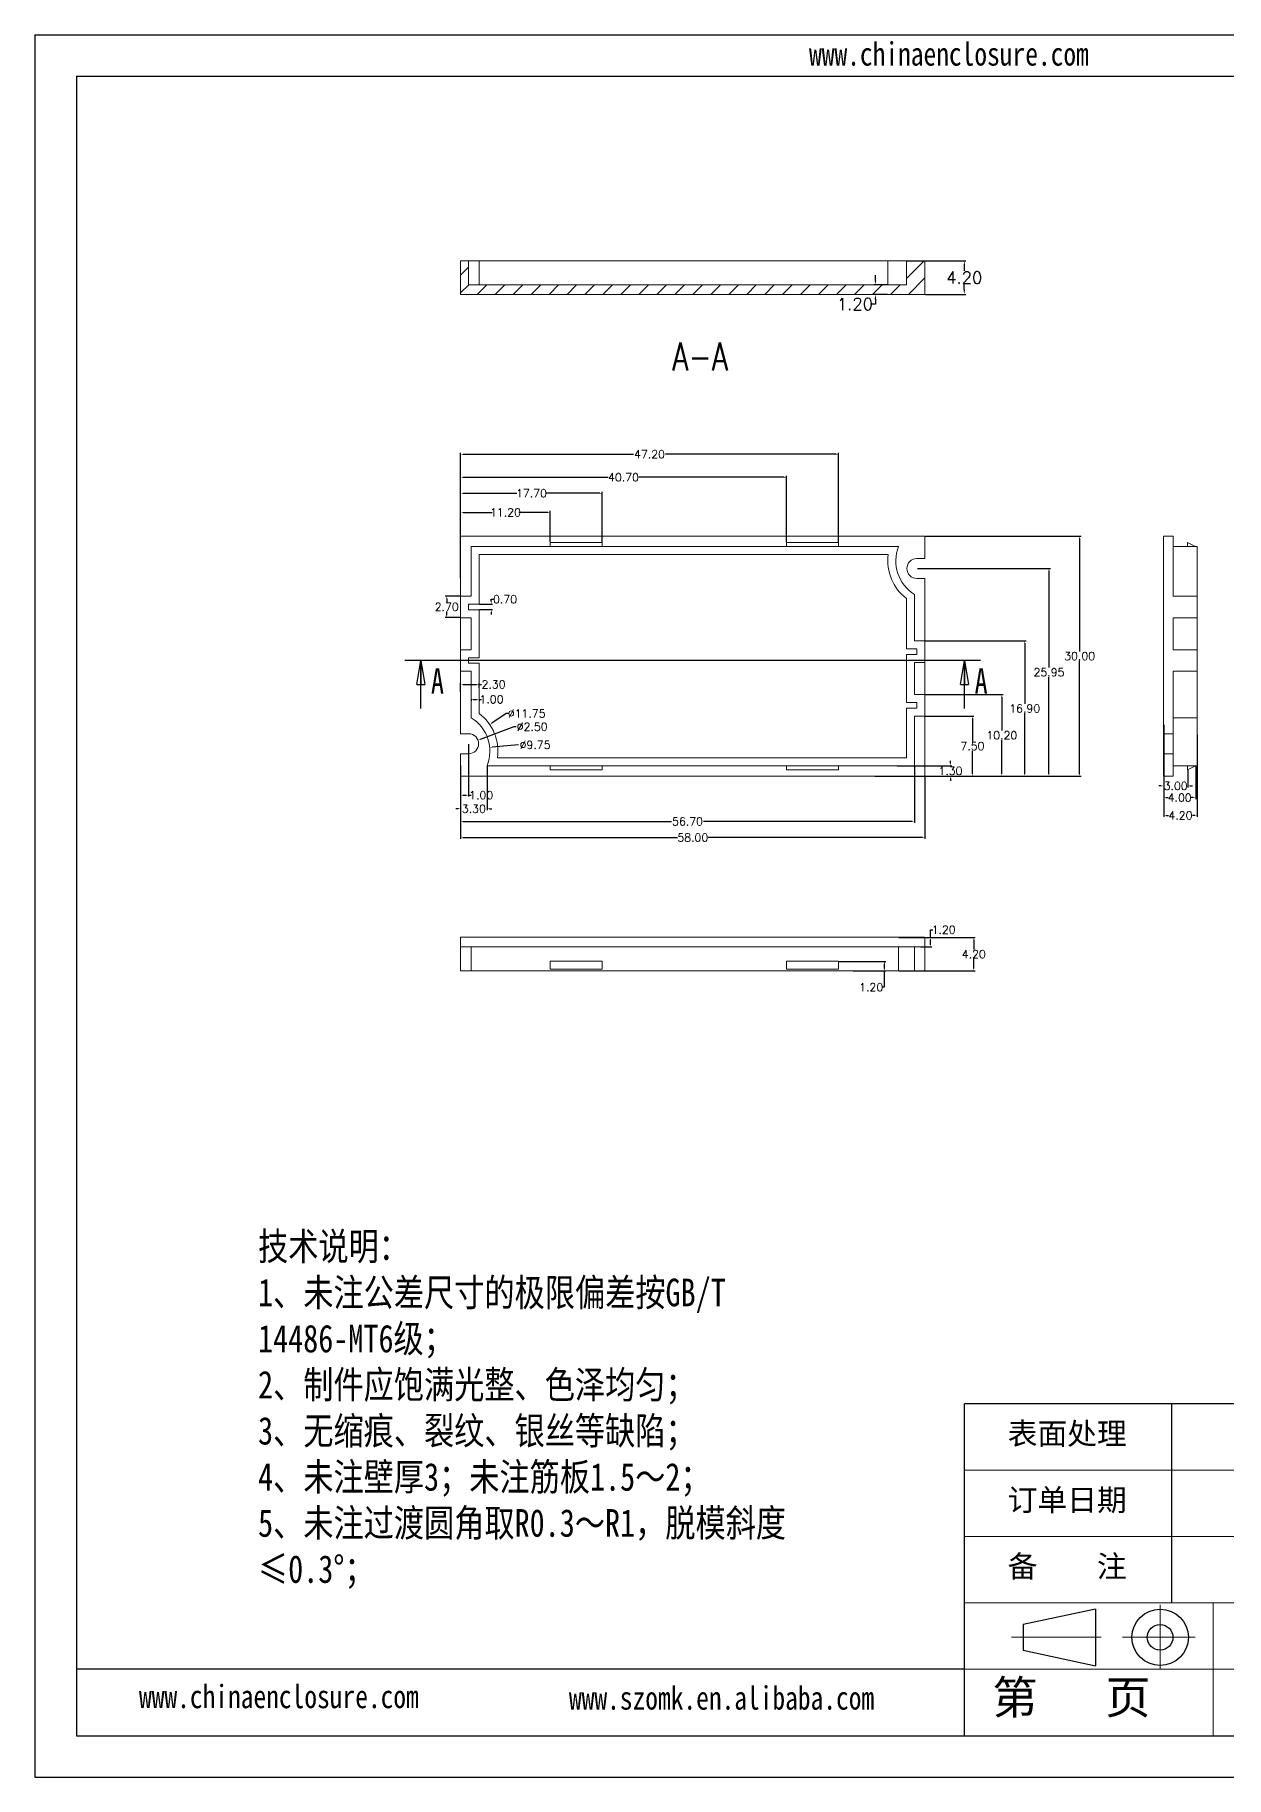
# Model space of a CAD drawing. Header units: inches. Extents: x 1696 to 2418, y 390 to 607.
# Drawn here: x 1696.1 to 1844.9, y 389.6 to 607.3 of the extents above; entities that cross this region are included whole.
import ezdxf

# ---------------------------------------------------------------- set-up
doc = ezdxf.new("R2010")
doc.units = ezdxf.units.IN
doc.header["$LTSCALE"] = 15
doc.linetypes.add('CENTER2', pattern=[28.575, 19.05, -3.175, 3.175, -3.175])
doc.linetypes.add('PHANTOM', pattern=[12.7, 6.35, -1.27, 1.27, -1.27, 1.27, -1.27])
doc.layers.add('文字', color=81, linetype='Continuous')
for name, color, linetype, lineweight in [('粗实线', 7, 'Continuous', 30), ('细实线', 3, 'Continuous', 9), ('细点划线', 2, 'CENTER2', 9)]:
    doc.layers.add(name, color=color, linetype=linetype, lineweight=lineweight)
doc.styles.add('SLDTEXTSTYLE0', font='TXT', dxfattribs={"width": 0.75})
doc.styles.add('SLDTEXTSTYLE3', font='TXT', dxfattribs={"width": 0.75, "bigfont": 'bigfont'})
doc.styles.get("Standard").update_dxf_attribs({"font": 'txt', "bigfont": 'gbcbig.shx'})
doc.styles.add('宋体', font='', dxfattribs={"width": 0.8, "height": 3.5})
doc.styles.get('宋体').set_extended_font_data('SimSun')
doc.dimstyles.new('1.5', dxfattribs={"dimtxt": 1, "dimasz": 0.3, "dimexe": 0.18, "dimexo": 0.0625, "dimgap": 0.09, "dimtad": 0, "dimtih": 1, "dimtoh": 1, "dimzin": 0, "dimdsep": 46, "dimtxsty": 'Standard', "dimcen": 0, "dimadec": 0, "dimazin": 2, "dimtfac": 1, "dimtofl": 0, "dimtmove": 0, "dimatfit": 3, "dimfxl": 1, "dimtolj": 1, "dimtzin": 0, "dimarcsym": 0})
doc.dimstyles.new('2', dxfattribs={"dimtxt": 1.5, "dimasz": 0.6, "dimexe": 0.18, "dimexo": 0.0625, "dimgap": 0.09, "dimtad": 0, "dimtih": 1, "dimtoh": 1, "dimzin": 0, "dimdsep": 46, "dimtxsty": 'Standard', "dimcen": 0, "dimadec": 0, "dimazin": 2, "dimtfac": 1, "dimtofl": 0, "dimtmove": 0, "dimatfit": 3, "dimfxl": 1, "dimtolj": 1, "dimtzin": 0, "dimarcsym": 0})

# ---------------------------------------------------------------- blocks, each defined once
blk = doc.blocks.new('_CLOSED')
at = {"color": 0, "linetype": 'ByBlock', "lineweight": -2}
for p, q in [((-1, 0.166667), (0, 0)), ((-1, 0.166667), (-1, -0.166667)), ((0, 0), (-1, -0.166667)), ((0, 0), (-1, 0))]:
    blk.add_line(p, q, dxfattribs=at)
blk = doc.blocks.new('*D453')
at = {"color": 0, "lineweight": -2}
for p, q in [((1805.01, 579.1), (1812.35, 579.1)), ((1812.17, 578.5), (1812.17, 577.84)), ((1807.31, 574.9), (1812.35, 574.9)), ((1812.17, 575.5), (1812.17, 576.16))]:
    blk.add_line(p, q, dxfattribs=at)
at = {"color": 0}
for points in [[(1812.07, 578.5), (1812.27, 578.5), (1812.17, 579.1)], [(1812.07, 575.5), (1812.27, 575.5), (1812.17, 574.9)]]:
    blk.add_solid(points, dxfattribs=at)
at = {"layer": 'Defpoints', "color": 0}
for p in [(1804.95, 579.1), (1812.17, 579.1), (1807.25, 574.9)]:
    blk.add_point(p, dxfattribs=at)
at = {"color": 0, "insert": (1812.17, 577), "char_height": 1.5, "attachment_point": 5}
blk.add_mtext('\\A1;4.20', dxfattribs=at)
blk = doc.blocks.new('*D454')
at = {"color": 0, "lineweight": -2}
for p, q in [((1801.07, 576.7), (1801.07, 577.3)), ((1802.56, 576.1), (1800.89, 576.1)), ((1802.56, 574.9), (1800.89, 574.9)), ((1801.07, 573.7), (1800.47, 573.7)), ((1801.07, 574.3), (1801.07, 573.7))]:
    blk.add_line(p, q, dxfattribs=at)
at = {"color": 0}
for points in [[(1800.97, 576.7), (1801.17, 576.7), (1801.07, 576.1)], [(1800.97, 574.3), (1801.17, 574.3), (1801.07, 574.9)]]:
    blk.add_solid(points, dxfattribs=at)
at = {"layer": 'Defpoints', "color": 0}
for p in [(1801.07, 574.9), (1802.62, 576.1), (1802.62, 574.9)]:
    blk.add_point(p, dxfattribs=at)
at = {"color": 0, "insert": (1798.51, 573.7), "char_height": 1.5, "attachment_point": 5}
blk.add_mtext('\\A1;1.20', dxfattribs=at)
blk = doc.blocks.new('*D456')
at = {"color": 0, "lineweight": -2}
for p, q in [((1749.25, 544.77), (1749.25, 547.84)), ((1749.55, 547.66), (1753.18, 547.66)), ((1760.15, 547.66), (1756.52, 547.66)), ((1760.45, 543.97), (1760.45, 547.84))]:
    blk.add_line(p, q, dxfattribs=at)
at = {"color": 0}
for points in [[(1749.55, 547.71), (1749.55, 547.61), (1749.25, 547.66)], [(1760.15, 547.71), (1760.15, 547.61), (1760.45, 547.66)]]:
    blk.add_solid(points, dxfattribs=at)
at = {"layer": 'Defpoints', "color": 0}
for p in [(1760.45, 547.66), (1749.25, 544.71), (1760.45, 543.91)]:
    blk.add_point(p, dxfattribs=at)
at = {"color": 0, "insert": (1754.85, 547.66), "char_height": 1, "attachment_point": 5}
blk.add_mtext('\\A1;11.20', dxfattribs=at)
blk = doc.blocks.new('*D457')
at = {"color": 0, "lineweight": -2}
for p, q in [((1749.25, 542.97), (1749.25, 550.24)), ((1749.55, 550.06), (1756.26, 550.06)), ((1766.65, 550.06), (1759.94, 550.06)), ((1766.95, 543.97), (1766.95, 550.24))]:
    blk.add_line(p, q, dxfattribs=at)
at = {"color": 0}
for points in [[(1749.55, 550.11), (1749.55, 550.01), (1749.25, 550.06)], [(1766.65, 550.11), (1766.65, 550.01), (1766.95, 550.06)]]:
    blk.add_solid(points, dxfattribs=at)
at = {"layer": 'Defpoints', "color": 0}
for p in [(1749.25, 550.06), (1749.25, 542.91), (1766.95, 543.91)]:
    blk.add_point(p, dxfattribs=at)
at = {"color": 0, "insert": (1758.1, 550.06), "char_height": 1, "attachment_point": 5}
blk.add_mtext('\\A1;17.70', dxfattribs=at)
blk = doc.blocks.new('*D458')
at = {"color": 0, "lineweight": -2}
for p, q in [((1749.25, 542.97), (1749.25, 552.23)), ((1749.55, 552.05), (1767.68, 552.05)), ((1789.65, 552.05), (1771.52, 552.05)), ((1789.95, 543.97), (1789.95, 552.23))]:
    blk.add_line(p, q, dxfattribs=at)
at = {"color": 0}
for points in [[(1749.55, 552.1), (1749.55, 552), (1749.25, 552.05)], [(1789.65, 552.1), (1789.65, 552), (1789.95, 552.05)]]:
    blk.add_solid(points, dxfattribs=at)
at = {"layer": 'Defpoints', "color": 0}
for p in [(1789.95, 552.05), (1749.25, 542.91), (1789.95, 543.91)]:
    blk.add_point(p, dxfattribs=at)
at = {"color": 0, "insert": (1769.6, 552.05), "char_height": 1, "attachment_point": 5}
blk.add_mtext('\\A1;40.70', dxfattribs=at)
blk = doc.blocks.new('*D459')
at = {"color": 0, "lineweight": -2}
for p, q in [((1749.25, 539.44), (1749.25, 555.11)), ((1749.55, 554.93), (1770.84, 554.93)), ((1796.15, 554.93), (1774.86, 554.93)), ((1796.45, 543.97), (1796.45, 555.11))]:
    blk.add_line(p, q, dxfattribs=at)
at = {"color": 0}
for points in [[(1749.55, 554.98), (1749.55, 554.88), (1749.25, 554.93)], [(1796.15, 554.98), (1796.15, 554.88), (1796.45, 554.93)]]:
    blk.add_solid(points, dxfattribs=at)
at = {"layer": 'Defpoints', "color": 0}
for p in [(1749.25, 554.93), (1796.45, 543.91), (1749.25, 539.38)]:
    blk.add_point(p, dxfattribs=at)
at = {"color": 0, "insert": (1772.85, 554.93), "char_height": 1, "attachment_point": 5}
blk.add_mtext('\\A1;47.20', dxfattribs=at)
blk = doc.blocks.new('*D460')
at = {"color": 0, "lineweight": -2}
for p, q in [((1750.25, 518.69), (1750.25, 512.15)), ((1749.25, 514.64), (1749.25, 512.15)), ((1749.55, 512.33), (1749.95, 512.33)), ((1750.25, 512.33), (1750.55, 512.33))]:
    blk.add_line(p, q, dxfattribs=at)
at = {"color": 0}
for points in [[(1749.55, 512.38), (1749.55, 512.28), (1749.25, 512.33)], [(1749.95, 512.38), (1749.95, 512.28), (1750.25, 512.33)]]:
    blk.add_solid(points, dxfattribs=at)
at = {"layer": 'Defpoints', "color": 0}
for p in [(1750.25, 518.76), (1749.25, 514.71), (1750.25, 512.33)]:
    blk.add_point(p, dxfattribs=at)
at = {"color": 0, "insert": (1751.81, 512.33), "char_height": 1, "attachment_point": 5}
blk.add_mtext('\\A1;1.00', dxfattribs=at)
blk = doc.blocks.new('*D461')
at = {"color": 0, "lineweight": -2}
for p, q in [((1749.25, 516.04), (1749.25, 510.45)), ((1752.55, 515.94), (1752.55, 510.45)), ((1748.95, 510.63), (1748.65, 510.63)), ((1752.85, 510.63), (1753.15, 510.63))]:
    blk.add_line(p, q, dxfattribs=at)
at = {"color": 0}
for points in [[(1748.95, 510.68), (1748.95, 510.58), (1749.25, 510.63)], [(1752.85, 510.68), (1752.85, 510.58), (1752.55, 510.63)]]:
    blk.add_solid(points, dxfattribs=at)
at = {"layer": 'Defpoints', "color": 0}
for p in [(1749.25, 516.11), (1752.55, 516.01), (1752.55, 510.63)]:
    blk.add_point(p, dxfattribs=at)
at = {"color": 0, "insert": (1750.9, 510.63), "char_height": 1, "attachment_point": 5}
blk.add_mtext('\\A1;3.30', dxfattribs=at)
blk = doc.blocks.new('*D462')
at = {"color": 0, "lineweight": -2}
for p, q in [((1749.25, 515.98), (1749.25, 508.86)), ((1805.95, 515.94), (1805.95, 508.86)), ((1749.55, 509.04), (1775.59, 509.04)), ((1805.65, 509.04), (1779.61, 509.04))]:
    blk.add_line(p, q, dxfattribs=at)
at = {"color": 0}
for points in [[(1749.55, 509.09), (1749.55, 508.99), (1749.25, 509.04)], [(1805.65, 509.09), (1805.65, 508.99), (1805.95, 509.04)]]:
    blk.add_solid(points, dxfattribs=at)
at = {"layer": 'Defpoints', "color": 0}
for p in [(1749.25, 516.04), (1805.95, 516.01), (1805.95, 509.04)]:
    blk.add_point(p, dxfattribs=at)
at = {"color": 0, "insert": (1777.6, 509.04), "char_height": 1, "attachment_point": 5}
blk.add_mtext('\\A1;56.70', dxfattribs=at)
blk = doc.blocks.new('*D463')
at = {"color": 0, "lineweight": -2}
for p, q in [((1749.25, 516.04), (1749.25, 506.85)), ((1807.25, 514.64), (1807.25, 506.85)), ((1749.55, 507.03), (1776.33, 507.03)), ((1806.95, 507.03), (1780.17, 507.03))]:
    blk.add_line(p, q, dxfattribs=at)
at = {"color": 0}
for points in [[(1749.55, 507.08), (1749.55, 506.98), (1749.25, 507.03)], [(1806.95, 507.08), (1806.95, 506.98), (1807.25, 507.03)]]:
    blk.add_solid(points, dxfattribs=at)
at = {"layer": 'Defpoints', "color": 0}
for p in [(1749.25, 516.11), (1807.25, 514.71), (1749.25, 507.03)]:
    blk.add_point(p, dxfattribs=at)
at = {"color": 0, "insert": (1778.25, 507.03), "char_height": 1, "attachment_point": 5}
blk.add_mtext('\\A1;58.00', dxfattribs=at)
blk = doc.blocks.new('*D464')
at = {"color": 0, "lineweight": -2}
for p, q in [((1750.55, 524.32), (1750.55, 524.12)), ((1750.85, 524.3), (1751.25, 524.3)), ((1751.55, 524.32), (1751.55, 524.12)), ((1751.55, 524.3), (1751.85, 524.3))]:
    blk.add_line(p, q, dxfattribs=at)
at = {"color": 0}
for points in [[(1750.85, 524.35), (1750.85, 524.25), (1750.55, 524.3)], [(1751.25, 524.35), (1751.25, 524.25), (1751.55, 524.3)]]:
    blk.add_solid(points, dxfattribs=at)
at = {"layer": 'Defpoints', "color": 0}
for p in [(1750.55, 524.38), (1751.55, 524.38), (1751.55, 524.3)]:
    blk.add_point(p, dxfattribs=at)
at = {"color": 0, "insert": (1753.11, 524.3), "char_height": 1, "attachment_point": 5}
blk.add_mtext('\\A1;1.00', dxfattribs=at)
blk = doc.blocks.new('*D465')
at = {"color": 0, "lineweight": -2}
for p, q in [((1749.25, 525.25), (1749.25, 526.35)), ((1749.55, 526.17), (1751.25, 526.17)), ((1751.55, 525.73), (1751.55, 526.35)), ((1751.55, 526.17), (1751.85, 526.17))]:
    blk.add_line(p, q, dxfattribs=at)
at = {"color": 0}
for points in [[(1749.55, 526.22), (1749.55, 526.12), (1749.25, 526.17)], [(1751.25, 526.22), (1751.25, 526.12), (1751.55, 526.17)]]:
    blk.add_solid(points, dxfattribs=at)
at = {"layer": 'Defpoints', "color": 0}
for p in [(1749.25, 525.19), (1751.55, 526.17), (1751.55, 525.67)]:
    blk.add_point(p, dxfattribs=at)
at = {"color": 0, "insert": (1753.36, 526.17), "char_height": 1, "attachment_point": 5}
blk.add_mtext('\\A1;2.30', dxfattribs=at)
blk = doc.blocks.new('*D467')
at = {"color": 0, "lineweight": -2}
for p, q in [((1751.61, 536.21), (1753.25, 536.21)), ((1753.07, 536.51), (1753.07, 536.81)), ((1753.07, 536.81), (1753.37, 536.81)), ((1751.61, 535.51), (1753.25, 535.51)), ((1753.07, 535.21), (1753.07, 534.91))]:
    blk.add_line(p, q, dxfattribs=at)
at = {"color": 0}
for points in [[(1753.02, 536.51), (1753.12, 536.51), (1753.07, 536.21)], [(1753.02, 535.21), (1753.12, 535.21), (1753.07, 535.51)]]:
    blk.add_solid(points, dxfattribs=at)
at = {"layer": 'Defpoints', "color": 0}
for p in [(1751.55, 536.21), (1753.07, 536.21), (1751.55, 535.51)]:
    blk.add_point(p, dxfattribs=at)
at = {"color": 0, "insert": (1754.8, 536.81), "char_height": 1, "attachment_point": 5}
blk.add_mtext('\\A1;0.70', dxfattribs=at)
blk = doc.blocks.new('*D468')
at = {"color": 0, "lineweight": -2}
for p, q in [((1749.19, 537.21), (1747.33, 537.21)), ((1747.51, 536.91), (1747.51, 536.45)), ((1749.19, 534.51), (1747.33, 534.51)), ((1747.51, 534.81), (1747.51, 535.27))]:
    blk.add_line(p, q, dxfattribs=at)
at = {"color": 0}
for points in [[(1747.46, 536.91), (1747.56, 536.91), (1747.51, 537.21)], [(1747.46, 534.81), (1747.56, 534.81), (1747.51, 534.51)]]:
    blk.add_solid(points, dxfattribs=at)
at = {"layer": 'Defpoints', "color": 0}
for p in [(1747.51, 537.21), (1749.25, 537.21), (1749.25, 534.51)]:
    blk.add_point(p, dxfattribs=at)
at = {"color": 0, "insert": (1747.51, 535.86), "char_height": 1, "attachment_point": 5}
blk.add_mtext('\\A1;2.70', dxfattribs=at)
blk = doc.blocks.new('*D469')
at = {"color": 0, "lineweight": -2}
for p, q in [((1810.44, 516.31), (1810.44, 516.61)), ((1803.78, 516.01), (1810.62, 516.01)), ((1803.78, 514.71), (1810.62, 514.71)), ((1810.44, 514.41), (1810.44, 514.11))]:
    blk.add_line(p, q, dxfattribs=at)
at = {"color": 0}
for points in [[(1810.39, 516.31), (1810.49, 516.31), (1810.44, 516.01)], [(1810.39, 514.41), (1810.49, 514.41), (1810.44, 514.71)]]:
    blk.add_solid(points, dxfattribs=at)
at = {"layer": 'Defpoints', "color": 0}
for p in [(1803.72, 516.01), (1803.72, 514.71), (1810.44, 516.01)]:
    blk.add_point(p, dxfattribs=at)
at = {"color": 0, "insert": (1810.44, 515.36), "char_height": 1, "attachment_point": 5}
blk.add_mtext('\\A1;1.30', dxfattribs=at)
blk = doc.blocks.new('*D470')
at = {"color": 0, "lineweight": -2}
for p, q in [((1807.31, 522.21), (1813.37, 522.21)), ((1813.19, 521.91), (1813.19, 519.05)), ((1813.19, 515.01), (1813.19, 517.87)), ((1802.1, 514.71), (1813.37, 514.71))]:
    blk.add_line(p, q, dxfattribs=at)
at = {"color": 0}
for points in [[(1813.14, 521.91), (1813.24, 521.91), (1813.19, 522.21)], [(1813.14, 515.01), (1813.24, 515.01), (1813.19, 514.71)]]:
    blk.add_solid(points, dxfattribs=at)
at = {"layer": 'Defpoints', "color": 0}
for p in [(1807.25, 522.21), (1813.19, 522.21), (1802.04, 514.71)]:
    blk.add_point(p, dxfattribs=at)
at = {"color": 0, "insert": (1813.19, 518.46), "char_height": 1, "attachment_point": 5}
blk.add_mtext('\\A1;7.50', dxfattribs=at)
blk = doc.blocks.new('*D471')
at = {"color": 0, "lineweight": -2}
for p, q in [((1807.31, 524.91), (1817.04, 524.91)), ((1816.86, 524.61), (1816.86, 520.4)), ((1816.86, 515.01), (1816.86, 519.22)), ((1800.98, 514.71), (1817.04, 514.71))]:
    blk.add_line(p, q, dxfattribs=at)
at = {"color": 0}
for points in [[(1816.81, 524.61), (1816.91, 524.61), (1816.86, 524.91)], [(1816.81, 515.01), (1816.91, 515.01), (1816.86, 514.71)]]:
    blk.add_solid(points, dxfattribs=at)
at = {"layer": 'Defpoints', "color": 0}
for p in [(1807.25, 524.91), (1816.86, 524.91), (1800.92, 514.71)]:
    blk.add_point(p, dxfattribs=at)
at = {"color": 0, "insert": (1816.86, 519.81), "char_height": 1, "attachment_point": 5}
blk.add_mtext('\\A1;10.20', dxfattribs=at)
blk = doc.blocks.new('*D472')
at = {"color": 0, "lineweight": -2}
for p, q in [((1807.31, 531.61), (1819.9, 531.61)), ((1819.72, 531.31), (1819.72, 523.75)), ((1819.72, 515.01), (1819.72, 522.57)), ((1800.98, 514.71), (1819.9, 514.71))]:
    blk.add_line(p, q, dxfattribs=at)
at = {"color": 0}
for points in [[(1819.67, 531.31), (1819.77, 531.31), (1819.72, 531.61)], [(1819.67, 515.01), (1819.77, 515.01), (1819.72, 514.71)]]:
    blk.add_solid(points, dxfattribs=at)
at = {"layer": 'Defpoints', "color": 0}
for p in [(1807.25, 531.61), (1819.72, 531.61), (1800.92, 514.71)]:
    blk.add_point(p, dxfattribs=at)
at = {"color": 0, "insert": (1819.72, 523.16), "char_height": 1, "attachment_point": 5}
blk.add_mtext('\\A1;16.90', dxfattribs=at)
blk = doc.blocks.new('*D473')
at = {"color": 0, "lineweight": -2}
for p, q in [((1806.31, 540.66), (1822.93, 540.66)), ((1822.75, 540.36), (1822.75, 528.27)), ((1822.75, 515.01), (1822.75, 527.09)), ((1801.04, 514.71), (1822.93, 514.71))]:
    blk.add_line(p, q, dxfattribs=at)
at = {"color": 0}
for points in [[(1822.7, 540.36), (1822.8, 540.36), (1822.75, 540.66)], [(1822.7, 515.01), (1822.8, 515.01), (1822.75, 514.71)]]:
    blk.add_solid(points, dxfattribs=at)
at = {"layer": 'Defpoints', "color": 0}
for p in [(1806.25, 540.66), (1822.75, 540.66), (1800.98, 514.71)]:
    blk.add_point(p, dxfattribs=at)
at = {"color": 0, "insert": (1822.75, 527.68), "char_height": 1, "attachment_point": 5}
blk.add_mtext('\\A1;25.95', dxfattribs=at)
blk = doc.blocks.new('*D474')
at = {"color": 0, "lineweight": -2}
for p, q in [((1807.31, 544.71), (1826.76, 544.71)), ((1826.58, 544.41), (1826.58, 530.3)), ((1826.58, 515.01), (1826.58, 529.12)), ((1800.98, 514.71), (1826.76, 514.71))]:
    blk.add_line(p, q, dxfattribs=at)
at = {"color": 0}
for points in [[(1826.53, 544.41), (1826.63, 544.41), (1826.58, 544.71)], [(1826.53, 515.01), (1826.63, 515.01), (1826.58, 514.71)]]:
    blk.add_solid(points, dxfattribs=at)
at = {"layer": 'Defpoints', "color": 0}
for p in [(1807.25, 544.71), (1826.58, 544.71), (1800.92, 514.71)]:
    blk.add_point(p, dxfattribs=at)
at = {"color": 0, "insert": (1826.58, 529.71), "char_height": 1, "attachment_point": 5}
blk.add_mtext('\\A1;30.00', dxfattribs=at)
blk = doc.blocks.new('*D475')
at = {"color": 0, "lineweight": -2}
for p, q in [((1755.88, 520.88), (1751.7, 519.3)), ((1756.18, 520.88), (1755.88, 520.88))]:
    blk.add_line(p, q, dxfattribs=at)
at = {"color": 0}
blk.add_solid([(1751.68, 519.35), (1751.72, 519.26), (1751.42, 519.2)], dxfattribs=at)
at = {"layer": 'Defpoints', "color": 0}
for p in [(1749.08, 518.31), (1751.42, 519.2)]:
    blk.add_point(p, dxfattribs=at)
at = {"color": 0, "insert": (1758.19, 520.88), "char_height": 1, "attachment_point": 5}
blk.add_mtext('\\A1;∅2.50', dxfattribs=at)
blk = doc.blocks.new('*D476')
at = {"color": 0, "lineweight": -2}
for p, q in [((1754.94, 522.53), (1753.14, 521.31)), ((1755.24, 522.53), (1754.94, 522.53))]:
    blk.add_line(p, q, dxfattribs=at)
at = {"color": 0}
blk.add_solid([(1753.11, 521.35), (1753.16, 521.26), (1752.89, 521.14)], dxfattribs=at)
at = {"layer": 'Defpoints', "color": 0}
for p in [(1752.89, 521.14), (1743.17, 514.53)]:
    blk.add_point(p, dxfattribs=at)
at = {"color": 0, "insert": (1757.5, 522.53), "char_height": 1, "attachment_point": 5}
blk.add_mtext('\\A1;∅11.75', dxfattribs=at)
blk = doc.blocks.new('*D477')
at = {"color": 0, "lineweight": -2}
blk.add_line((1756.46, 518.61), (1753.18, 518.31), dxfattribs=at)
at = {"color": 0}
blk.add_solid([(1753.18, 518.35), (1753.19, 518.26), (1752.88, 518.28)], dxfattribs=at)
at = {"layer": 'Defpoints', "color": 0}
for p in [(1752.88, 518.28), (1743.17, 517.39)]:
    blk.add_point(p, dxfattribs=at)
at = {"color": 0, "insert": (1758.55, 518.61), "char_height": 1, "attachment_point": 5}
blk.add_mtext('\\A1;∅9.75', dxfattribs=at)
blk = doc.blocks.new('*D478')
at = {"color": 0, "lineweight": -2}
for p, q in [((1837.08, 514.64), (1837.08, 513.3)), ((1840.08, 515.44), (1840.08, 513.3)), ((1836.78, 513.48), (1836.48, 513.48)), ((1840.38, 513.48), (1840.68, 513.48))]:
    blk.add_line(p, q, dxfattribs=at)
at = {"color": 0}
for points in [[(1836.78, 513.53), (1836.78, 513.43), (1837.08, 513.48)], [(1840.38, 513.53), (1840.38, 513.43), (1840.08, 513.48)]]:
    blk.add_solid(points, dxfattribs=at)
at = {"layer": 'Defpoints', "color": 0}
for p in [(1837.08, 514.71), (1840.08, 515.51), (1840.08, 513.48)]:
    blk.add_point(p, dxfattribs=at)
at = {"color": 0, "insert": (1838.58, 513.48), "char_height": 1, "attachment_point": 5}
blk.add_mtext('\\A1;3.00', dxfattribs=at)
blk = doc.blocks.new('*D479')
at = {"color": 0, "lineweight": -2}
for p, q in [((1837.08, 515.46), (1837.08, 511.84)), ((1841.08, 515.94), (1841.08, 511.84)), ((1837.38, 512.02), (1837.65, 512.02)), ((1840.78, 512.02), (1840.5, 512.02))]:
    blk.add_line(p, q, dxfattribs=at)
at = {"color": 0}
for points in [[(1837.38, 512.07), (1837.38, 511.97), (1837.08, 512.02)], [(1840.78, 512.07), (1840.78, 511.97), (1841.08, 512.02)]]:
    blk.add_solid(points, dxfattribs=at)
at = {"layer": 'Defpoints', "color": 0}
for p in [(1837.08, 515.53), (1841.08, 516.01), (1841.08, 512.02)]:
    blk.add_point(p, dxfattribs=at)
at = {"color": 0, "insert": (1839.08, 512.02), "char_height": 1, "attachment_point": 5}
blk.add_mtext('\\A1;4.00', dxfattribs=at)
blk = doc.blocks.new('*D480')
at = {"color": 0, "lineweight": -2}
for p, q in [((1837.08, 521.11), (1837.08, 509.61)), ((1841.28, 519.88), (1841.28, 509.61)), ((1837.38, 509.79), (1837.67, 509.79)), ((1840.98, 509.79), (1840.68, 509.79))]:
    blk.add_line(p, q, dxfattribs=at)
at = {"color": 0}
for points in [[(1837.38, 509.84), (1837.38, 509.74), (1837.08, 509.79)], [(1840.98, 509.84), (1840.98, 509.74), (1841.28, 509.79)]]:
    blk.add_solid(points, dxfattribs=at)
at = {"layer": 'Defpoints', "color": 0}
for p in [(1837.08, 521.17), (1841.28, 519.94), (1841.28, 509.79)]:
    blk.add_point(p, dxfattribs=at)
at = {"color": 0, "insert": (1839.18, 509.79), "char_height": 1, "attachment_point": 5}
blk.add_mtext('\\A1;4.20', dxfattribs=at)
blk = doc.blocks.new('*D486')
at = {"color": 0, "lineweight": -2}
for p, q in [((1796.51, 491.56), (1802.36, 491.56)), ((1798.28, 490.36), (1802.36, 490.36)), ((1802.18, 491.26), (1802.18, 490.66)), ((1802.18, 490.36), (1802.18, 488.33)), ((1802.18, 488.33), (1801.88, 488.33))]:
    blk.add_line(p, q, dxfattribs=at)
at = {"color": 0}
for points in [[(1802.13, 491.26), (1802.23, 491.26), (1802.18, 491.56)], [(1802.13, 490.66), (1802.23, 490.66), (1802.18, 490.36)]]:
    blk.add_solid(points, dxfattribs=at)
at = {"layer": 'Defpoints', "color": 0}
for p in [(1796.45, 491.56), (1798.21, 490.36), (1802.18, 490.36)]:
    blk.add_point(p, dxfattribs=at)
at = {"color": 0, "insert": (1800.54, 488.33), "char_height": 1, "attachment_point": 5}
blk.add_mtext('\\A1;1.20', dxfattribs=at)
blk = doc.blocks.new('*D487')
at = {"color": 0, "lineweight": -2}
for p, q in [((1804.01, 494.56), (1813.54, 494.56)), ((1813.36, 494.26), (1813.36, 493.05)), ((1804.01, 490.36), (1813.54, 490.36)), ((1813.36, 490.66), (1813.36, 491.87))]:
    blk.add_line(p, q, dxfattribs=at)
at = {"color": 0}
for points in [[(1813.31, 494.26), (1813.41, 494.26), (1813.36, 494.56)], [(1813.31, 490.66), (1813.41, 490.66), (1813.36, 490.36)]]:
    blk.add_solid(points, dxfattribs=at)
at = {"layer": 'Defpoints', "color": 0}
for p in [(1803.95, 494.56), (1813.36, 494.56), (1803.95, 490.36)]:
    blk.add_point(p, dxfattribs=at)
at = {"color": 0, "insert": (1813.36, 492.46), "char_height": 1, "attachment_point": 5}
blk.add_mtext('\\A1;4.20', dxfattribs=at)
blk = doc.blocks.new('*D488')
at = {"color": 0, "lineweight": -2}
for p, q in [((1807.31, 494.56), (1808.13, 494.56)), ((1807.95, 494.56), (1807.95, 495.51)), ((1807.95, 495.51), (1808.25, 495.51)), ((1807.95, 493.66), (1807.95, 494.26)), ((1806.73, 493.36), (1808.13, 493.36))]:
    blk.add_line(p, q, dxfattribs=at)
at = {"color": 0}
for points in [[(1807.9, 494.26), (1808, 494.26), (1807.95, 494.56)], [(1807.9, 493.66), (1808, 493.66), (1807.95, 493.36)]]:
    blk.add_solid(points, dxfattribs=at)
at = {"layer": 'Defpoints', "color": 0}
for p in [(1807.25, 494.56), (1807.95, 494.56), (1806.66, 493.36)]:
    blk.add_point(p, dxfattribs=at)
at = {"color": 0, "insert": (1809.59, 495.51), "char_height": 1, "attachment_point": 5}
blk.add_mtext('\\A1;1.20', dxfattribs=at)

msp = doc.modelspace()

# ---------------------------------------------------------------- hatches: boundary and pattern name
at = {"linetype": 'Continuous', "lineweight": 0}
h = msp.add_hatch(dxfattribs=at)
h.set_pattern_fill('ANSI31', color=4, scale=0.5, style=0)
h.paths.add_polyline_path([(1749.251, 574.901), (1807.251, 574.901), (1807.251, 579.101), (1804.951, 579.101), (1804.951, 576.101), (1750.251, 576.101), (1750.251, 579.101), (1749.251, 579.101)], flags=0)

# ---------------------------------------------------------------- linework, layer by layer
for p, q in [((1696.057, 607.341), (2003.987, 607.341)), ((1696.057, 607.341), (1696.057, 389.613)), ((1701.241, 602.157), (1998.803, 602.157)), ((1701.241, 602.157), (1701.241, 394.797)), ((1874.387, 436.269), (1812.179, 436.269)), ((1812.179, 394.797), (1812.179, 436.269)), ((1838.099, 411.386), (1838.099, 436.269)), ((1812.179, 403.092), (1701.241, 403.092)), ((1701.241, 394.797), (1998.803, 394.797)), ((1696.057, 389.613), (2003.987, 389.613))]:
    msp.add_line(p, q)
at = {"color": 7, "linetype": 'Continuous', "lineweight": 15}
for p, q in [((1749.251, 579.101), (1749.251, 574.901)), ((1749.251, 579.101), (1750.251, 579.101)), ((1750.251, 576.101), (1750.251, 579.101)), ((1751.551, 579.101), (1750.251, 579.101)), ((1751.551, 576.101), (1751.551, 579.101)), ((1802.619, 579.101), (1751.551, 579.101)), ((1802.619, 579.101), (1802.619, 576.101)), ((1802.619, 579.101), (1804.951, 579.101)), ((1804.951, 576.101), (1804.951, 579.101)), ((1804.951, 579.101), (1807.251, 579.101)), ((1807.251, 574.901), (1807.251, 579.101)), ((1807.251, 574.901), (1749.251, 574.901)), ((1804.951, 576.101), (1750.251, 576.101)), ((1807.251, 544.705), (1749.251, 544.705)), ((1749.251, 544.705), (1749.251, 537.205)), ((1807.251, 541.905), (1807.251, 544.705)), ((1837.076, 544.705), (1837.076, 520.005)), ((1838.276, 544.705), (1837.076, 544.705)), ((1838.276, 544.705), (1838.276, 537.205)), ((1803.951, 543.405), (1750.551, 543.405)), ((1750.551, 543.405), (1750.551, 537.205)), ((1802.671, 542.405), (1751.551, 542.405)), ((1751.551, 542.405), (1751.551, 536.205)), ((1760.451, 543.405), (1760.451, 543.905)), ((1760.451, 543.905), (1766.951, 543.905)), ((1766.951, 543.905), (1766.951, 543.405)), ((1789.951, 543.905), (1796.451, 543.905)), ((1789.951, 543.405), (1789.951, 543.905)), ((1796.451, 543.905), (1796.451, 543.405)), ((1841.276, 543.405), (1838.276, 543.405)), ((1840.076, 543.905), (1840.076, 543.405)), ((1841.076, 543.405), (1840.076, 543.905)), ((1841.276, 543.405), (1841.276, 537.205)), ((1807.251, 541.905), (1806.251, 541.905)), ((1806.251, 539.405), (1807.251, 539.405)), ((1807.251, 531.605), (1807.251, 539.405)), ((1749.251, 537.205), (1749.251, 534.505)), ((1750.551, 537.205), (1749.251, 537.205)), ((1751.551, 536.205), (1750.251, 536.205)), ((1750.251, 536.205), (1750.251, 535.505)), ((1804.951, 530.605), (1804.951, 536.884)), ((1805.951, 531.605), (1805.951, 537.405)), ((1838.276, 537.205), (1841.276, 537.205)), ((1841.276, 537.205), (1841.276, 534.505)), ((1749.251, 534.505), (1750.551, 534.505)), ((1749.251, 534.505), (1749.251, 530.505)), ((1750.251, 535.505), (1751.551, 535.505)), ((1750.551, 534.505), (1750.551, 530.505)), ((1751.551, 535.505), (1751.551, 529.505)), ((1838.276, 534.505), (1841.276, 534.505)), ((1838.276, 534.505), (1838.276, 530.505)), ((1841.276, 534.505), (1841.276, 530.505)), ((1807.251, 531.605), (1805.951, 531.605)), ((1807.251, 528.905), (1807.251, 531.605)), ((1749.251, 530.505), (1749.251, 527.805)), ((1750.551, 530.505), (1749.251, 530.505)), ((1750.251, 529.505), (1750.251, 528.805)), ((1751.551, 529.505), (1750.251, 529.505)), ((1806.251, 530.605), (1804.951, 530.605)), ((1804.951, 529.905), (1806.251, 529.905)), ((1804.951, 523.905), (1804.951, 529.905)), ((1806.251, 529.905), (1806.251, 530.605)), ((1838.276, 530.505), (1841.276, 530.505)), ((1841.276, 530.505), (1841.276, 527.805)), ((1749.251, 527.805), (1750.551, 527.805)), ((1749.251, 527.805), (1749.251, 520.005)), ((1750.251, 528.805), (1751.551, 528.805)), ((1750.551, 527.805), (1750.551, 522.005)), ((1751.551, 528.805), (1751.551, 522.536)), ((1805.951, 524.905), (1805.951, 528.905)), ((1805.951, 528.905), (1807.251, 528.905)), ((1807.251, 524.905), (1807.251, 528.905)), ((1838.276, 527.805), (1841.276, 527.805)), ((1838.276, 527.805), (1838.276, 520.005)), ((1841.276, 527.805), (1841.276, 522.005)), ((1807.251, 524.905), (1805.951, 524.905)), ((1807.251, 522.205), (1807.251, 524.905)), ((1806.251, 523.905), (1804.951, 523.905)), ((1804.951, 523.205), (1806.251, 523.205)), ((1804.951, 517.005), (1804.951, 523.205)), ((1806.251, 523.205), (1806.251, 523.905)), ((1805.951, 522.205), (1807.251, 522.205)), ((1805.951, 516.005), (1805.951, 522.205)), ((1807.251, 514.705), (1807.251, 522.205)), ((1838.276, 522.005), (1841.276, 522.005)), ((1841.276, 522.005), (1841.276, 516.005)), ((1750.251, 520.005), (1749.251, 520.005)), ((1837.076, 520.005), (1838.276, 520.005)), ((1837.076, 520.005), (1837.076, 517.505)), ((1838.276, 517.505), (1838.276, 520.005)), ((1749.251, 517.505), (1749.251, 514.705)), ((1749.251, 517.505), (1750.251, 517.505)), ((1753.847, 517.005), (1804.951, 517.005)), ((1838.276, 517.505), (1837.076, 517.505)), ((1837.076, 517.505), (1837.076, 514.705)), ((1838.276, 517.505), (1838.276, 514.705)), ((1749.251, 514.705), (1807.251, 514.705)), ((1752.551, 516.005), (1805.951, 516.005)), ((1760.451, 515.505), (1760.451, 516.005)), ((1760.451, 515.505), (1766.951, 515.505)), ((1766.951, 516.005), (1766.951, 515.505)), ((1789.951, 515.505), (1789.951, 516.005)), ((1789.951, 515.505), (1796.451, 515.505)), ((1796.451, 516.005), (1796.451, 515.505)), ((1838.276, 514.705), (1837.076, 514.705)), ((1838.276, 516.005), (1841.276, 516.005)), ((1840.076, 515.505), (1841.076, 516.005)), ((1840.076, 515.505), (1840.076, 516.005)), ((1749.251, 493.365), (1749.251, 494.565)), ((1807.251, 494.565), (1749.251, 494.565)), ((1807.251, 493.365), (1807.251, 494.565)), ((1807.251, 493.365), (1749.251, 493.365)), ((1749.251, 493.365), (1749.251, 490.365)), ((1750.551, 490.365), (1750.551, 493.365)), ((1803.951, 493.365), (1803.951, 490.365)), ((1805.951, 493.365), (1805.951, 490.365)), ((1807.251, 490.365), (1807.251, 493.365)), ((1750.551, 490.365), (1749.251, 490.365)), ((1803.951, 490.365), (1750.551, 490.365)), ((1760.451, 490.565), (1760.451, 491.565)), ((1760.451, 491.565), (1766.951, 491.565)), ((1766.951, 490.565), (1760.451, 490.565)), ((1766.951, 491.565), (1766.951, 490.565)), ((1789.951, 490.565), (1789.951, 491.565)), ((1789.951, 491.565), (1796.451, 491.565)), ((1796.451, 490.565), (1789.951, 490.565)), ((1796.451, 491.565), (1796.451, 490.565)), ((1805.951, 490.365), (1803.951, 490.365)), ((1807.251, 490.365), (1805.951, 490.365))]:
    msp.add_line(p, q, dxfattribs=at)
at = {"color": 1, "linetype": 'PHANTOM', "lineweight": 30}
msp.add_line((1814.211, 529.155), (1742.291, 529.155), dxfattribs=at)
at = {"color": 7, "linetype": 'Continuous', "lineweight": 30}
for p, q in [((1744.291, 523.155), (1744.291, 529.155)), ((1812.211, 523.155), (1812.211, 529.155))]:
    msp.add_line(p, q, dxfattribs=at)
at = {"color": 7, "linetype": 'Continuous', "lineweight": 15}
for centre, radius, start, end in [((1808.592, 541.619), 5.973, 172.43554, 232.43979), ((1808.592, 541.619), 4.973, 158.94903, 237.92087), ((1806.251, 540.655), 1.25, 90, 270), ((1748.029, 517.831), 4.877, 338.01099, 58.85891), ((1748.029, 517.831), 5.877, 351.92012, 53.17948), ((1750.251, 518.755), 1.25, 270, 90)]:
    msp.add_arc(centre, radius, start, end, dxfattribs=at)
at = {"layer": '粗实线', "color": 7}
for p, q in [((1828.572, 410.61), (1819.509, 408.689)), ((1828.572, 410.61), (1828.572, 403.507)), ((1819.509, 408.689), (1819.509, 405.484)), ((1819.509, 405.484), (1828.572, 403.507))]:
    msp.add_line(p, q, dxfattribs=at)
for radius in [3.523, 1.603]:
    msp.add_circle((1836.638, 407.086), radius, dxfattribs=at)
at = {"layer": '细实线', "color": 7}
for p, q in [((1874.387, 427.975), (1812.179, 427.975)), ((1874.387, 419.68), (1812.179, 419.68)), ((1998.803, 411.386), (1812.179, 411.386)), ((1843.283, 411.386), (1843.283, 394.797)), ((1874.387, 403.092), (1812.179, 403.092))]:
    msp.add_line(p, q, dxfattribs=at)
at = {"layer": '细点划线', "color": 7}
for p, q in [((1836.638, 411.142), (1836.638, 403.092)), ((1818.064, 407.086), (1829.266, 407.086)), ((1831.926, 407.086), (1841.032, 407.086))]:
    msp.add_line(p, q, dxfattribs=at)

# ---------------------------------------------------------------- block references
at = {"color": 7, "linetype": 'Continuous', "lineweight": 30, "xscale": 3, "yscale": 3, "zscale": 0.5, "rotation": 90}
for p in [(1744.291, 529.155), (1812.211, 529.155)]:
    msp.add_blockref('_CLOSED', p, dxfattribs=at)

# ---------------------------------------------------------------- texts
at = {"color": 0, "linetype": 'Continuous', "lineweight": 0, "insert": (1779.172, 568.895), "char_height": 3.5, "attachment_point": 2, "style": 'SLDTEXTSTYLE3'}
msp.add_mtext('A-A', dxfattribs=at)
at = {"color": 7, "linetype": 'Continuous', "char_height": 3.175, "attachment_point": 1, "style": 'SLDTEXTSTYLE0'}
for insert in [(1745.543, 528.196), (1813.463, 528.196)]:
    msp.add_mtext('A', dxfattribs=dict(at, insert=insert))
at = {"char_height": 2.72775, "width": 1550.31963, "attachment_point": 1}
for s, insert in [('{\\fSimHei|b0|i0|c134|p49;表面处理}', (1817.589, 433.915)), ('{\\fSimHei|b0|i0|c134|p49;订单日期}', (1817.589, 425.621)), ('{\\fSimHei|b0|i0|c134|p49;备    注}', (1817.589, 417.326))]:
    msp.add_mtext(s, dxfattribs=dict(at, insert=insert))
at = {"layer": '文字', "color": 0, "attachment_point": 1, "style": '宋体'}
for s, insert, char_height, width in [('www.chinaenclosure.com', (1792.773, 606.419), 2.91963, 51.29508), ('{\\H1.111x;技术说明：\\P1、未注公差尺寸的极限偏差按GB/T 14486-MT6级；\\P2、制件应饱满光整、色泽均匀；\\P3、无缩痕、裂纹、银丝等缺陷；\\P4、未注壁厚3；未注筋板1.5～2；\\P5、未注过渡圆角取R0.3～R1，脱模斜度≤0.3%%D；}', (1723.942, 457.673), 3.1104, 70.05991), ('www.chinaenclosure.com', (1709.066, 401.154), 2.91963, 51.29508), ('www.szomk.en.alibaba.com', (1762.781, 400.973), 2.91963, 51.29508)]:
    msp.add_mtext(s, dxfattribs=dict(at, insert=insert, char_height=char_height, width=width))
at = {"layer": '细实线', "color": 7, "insert": (1815.669, 401.666), "char_height": 4.1472, "width": 31.104, "attachment_point": 1}
msp.add_mtext('{\\fSimSun|b0|i0|c134|p54;第   页}', dxfattribs=at)

# ---------------------------------------------------------------- dimensions: what is measured, and where the dimension line sits
for base, p1, p2, dimstyle, picture, middle in [((1801.072, 574.901), (1802.619, 576.101), (1802.619, 574.901), '2', '*D454', (1798.507, 573.701)), ((1812.166, 579.101), (1807.251, 574.901), (1804.951, 579.101), '2', '*D453', (1812.166, 577.001)), ((1826.579, 544.705), (1800.919, 514.705), (1807.251, 544.705), '1.5', '*D474', (1826.579, 529.705)), ((1822.752, 540.655), (1800.981, 514.705), (1806.251, 540.655), '1.5', '*D473', (1822.752, 527.68)), ((1747.505, 537.205), (1749.251, 534.505), (1749.251, 537.205), '1.5', '*D468', (1747.505, 535.855)), ((1753.075, 536.205), (1751.551, 535.505), (1751.551, 536.205), '1.5', '*D467', (1754.798, 536.805)), ((1819.724, 531.605), (1800.919, 514.705), (1807.251, 531.605), '1.5', '*D472', (1819.724, 523.155)), ((1816.857, 524.905), (1800.919, 514.705), (1807.251, 524.905), '1.5', '*D471', (1816.857, 519.805)), ((1813.19, 522.205), (1802.039, 514.705), (1807.251, 522.205), '1.5', '*D470', (1813.19, 518.455)), ((1810.441, 516.005), (1803.719, 514.705), (1803.719, 516.005), '1.5', '*D469', (1810.441, 515.355))]:
    dim = msp.add_linear_dim(base=base, p1=p1, p2=p2, angle=90, dimstyle=dimstyle)
    dim.commit()
    dim.dimension.update_dxf_attribs({"geometry": picture, "text_midpoint": middle})
for base, p1, p2, picture, middle in [((1749.251, 554.93), (1796.451, 543.905), (1749.251, 539.38), '*D459', (1772.851, 554.93)), ((1789.951, 552.05), (1749.251, 542.911), (1789.951, 543.905), '*D458', (1769.601, 552.05)), ((1749.251, 550.059), (1766.951, 543.905), (1749.251, 542.911), '*D457', (1758.101, 550.059)), ((1760.451, 547.663), (1749.251, 544.705), (1760.451, 543.905), '*D456', (1754.851, 547.663)), ((1751.551, 526.173), (1749.251, 525.186), (1751.551, 525.671), '*D465', (1753.357, 526.173)), ((1751.551, 524.3), (1750.551, 524.381), (1751.551, 524.381), '*D464', (1753.107, 524.3)), ((1841.276, 509.79), (1837.076, 521.17), (1841.276, 519.942), '*D480', (1839.176, 509.79)), ((1752.551, 510.628), (1749.251, 516.105), (1752.551, 516.005), '*D461', (1750.901, 510.628)), ((1749.251, 507.025), (1807.251, 514.705), (1749.251, 516.105), '*D463', (1778.251, 507.025)), ((1805.951, 509.036), (1749.251, 516.043), (1805.951, 516.005), '*D462', (1777.601, 509.036)), ((1840.076, 513.477), (1837.076, 514.705), (1840.076, 515.505), '*D478', (1838.576, 513.477)), ((1841.076, 512.016), (1837.076, 515.526), (1841.076, 516.005), '*D479', (1839.076, 512.016))]:
    dim = msp.add_linear_dim(base=base, p1=p1, p2=p2, dimstyle='1.5')
    dim.commit()
    dim.dimension.update_dxf_attribs({"geometry": picture, "text_midpoint": middle})
for p1, p2, picture, middle in [((1743.169, 514.526), (1752.888, 521.137), '*D476', (1757.496, 522.532)), ((1749.081, 518.313), (1751.42, 519.197), '*D475', (1758.188, 520.885)), ((1743.172, 517.385), (1752.885, 518.278), '*D477', (1756.456, 518.606))]:
    dim = msp.add_diameter_dim_2p(p1=p1, p2=p2, dimstyle='1.5')
    dim.commit()
    dim.dimension.update_dxf_attribs({"geometry": picture, "text_midpoint": middle, "dimtype": 163})
dim = msp.add_linear_dim(base=(1750.251, 512.327), p1=(1749.251, 514.705), p2=(1750.251, 518.755), dimstyle='1.5')
dim.commit()
dim.dimension.update_dxf_attribs({"geometry": '*D460', "text_midpoint": (1751.807, 512.327), "dimtype": 160})
for base, p1, p2, picture, middle in [((1813.359, 494.565), (1803.951, 490.365), (1803.951, 494.565), '*D487', (1813.359, 492.465)), ((1807.952, 494.565), (1806.665, 493.365), (1807.251, 494.565), '*D488', (1809.592, 495.515)), ((1802.176, 490.365), (1796.451, 491.565), (1798.213, 490.365), '*D486', (1800.536, 488.331))]:
    dim = msp.add_linear_dim(base=base, p1=p1, p2=p2, angle=90, dimstyle='1.5')
    dim.commit()
    dim.dimension.update_dxf_attribs({"geometry": picture, "text_midpoint": middle, "dimtype": 160})

doc.saveas('drawing.dxf')
